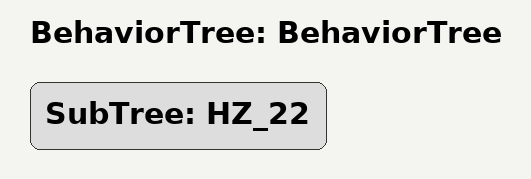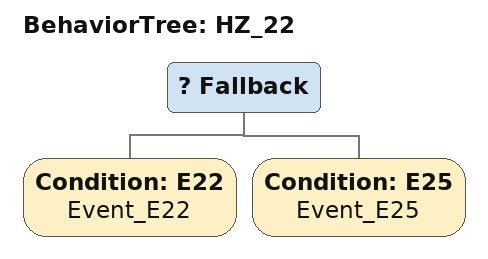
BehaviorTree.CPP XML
<?xml version="1.0" ?>
<root main_tree_to_execute="BehaviorTree">
  <BehaviorTree ID="BehaviorTree">
    <SubTree ID="HZ_22"/>
  </BehaviorTree>
  <BehaviorTree ID="HZ_22">
    <Fallback>
      <Condition ID="E22" name="Event_E22"/>
      <Condition ID="E25" name="Event_E25"/>
    </Fallback>
  </BehaviorTree>
</root>
